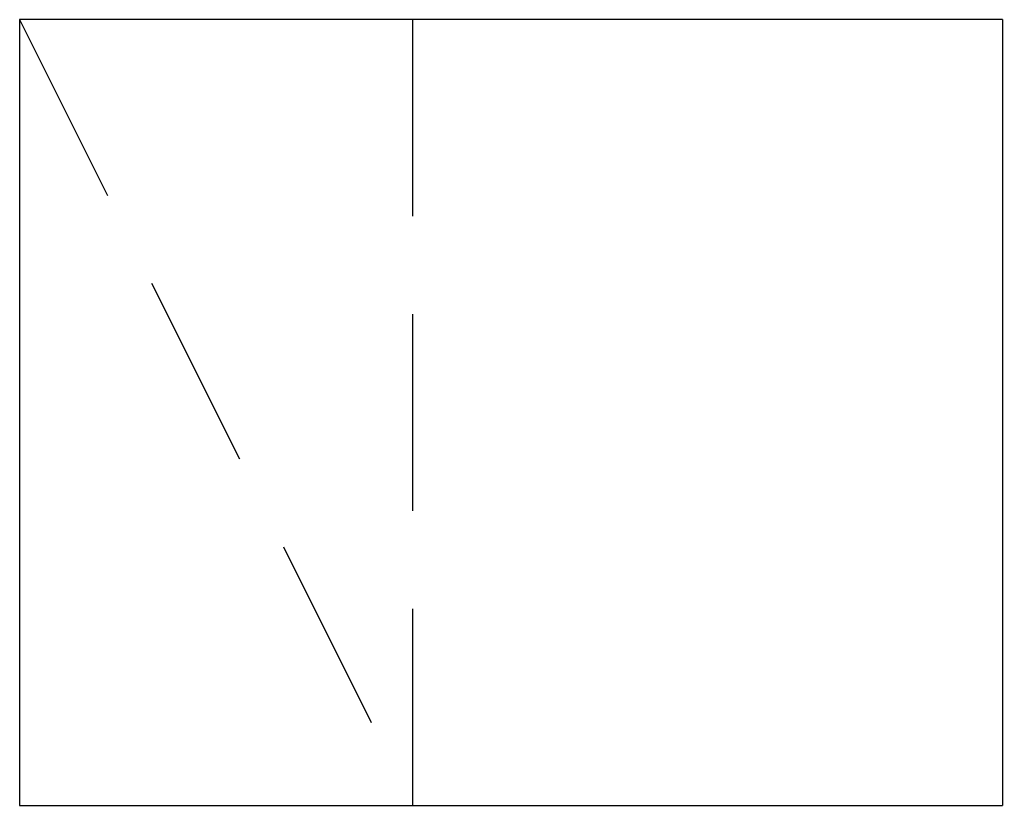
# Model space of a CAD drawing. Extents: x 1648.5 to 1678.5, y 463.9 to 487.9.
import ezdxf

# ---------------------------------------------------------------- set-up
doc = ezdxf.new("R2010")
doc.units = 0
doc.header["$LTSCALE"] = 96
doc.header["$MEASUREMENT"] = 0
doc.linetypes.add('HIDDEN', pattern=[0.375, 0.25, -0.125])
doc.layers.get('0').update_dxf_attribs({"linetype": 'CONTINUOUS'})

msp = doc.modelspace()

# ---------------------------------------------------------------- linework, layer by layer
for p, q in [((1678.512, 487.929), (1648.512, 487.929)), ((1648.512, 487.929), (1648.512, 463.929)), ((1678.512, 487.929), (1678.512, 463.929)), ((1648.512, 463.929), (1678.512, 463.929))]:
    msp.add_line(p, q)
at = {"linetype": 'HIDDEN', "ltscale": 0.25}
for p, q in [((1648.512, 487.929), (1660.512, 463.929)), ((1660.512, 463.929), (1660.512, 487.929))]:
    msp.add_line(p, q, dxfattribs=at)

doc.saveas('drawing.dxf')
